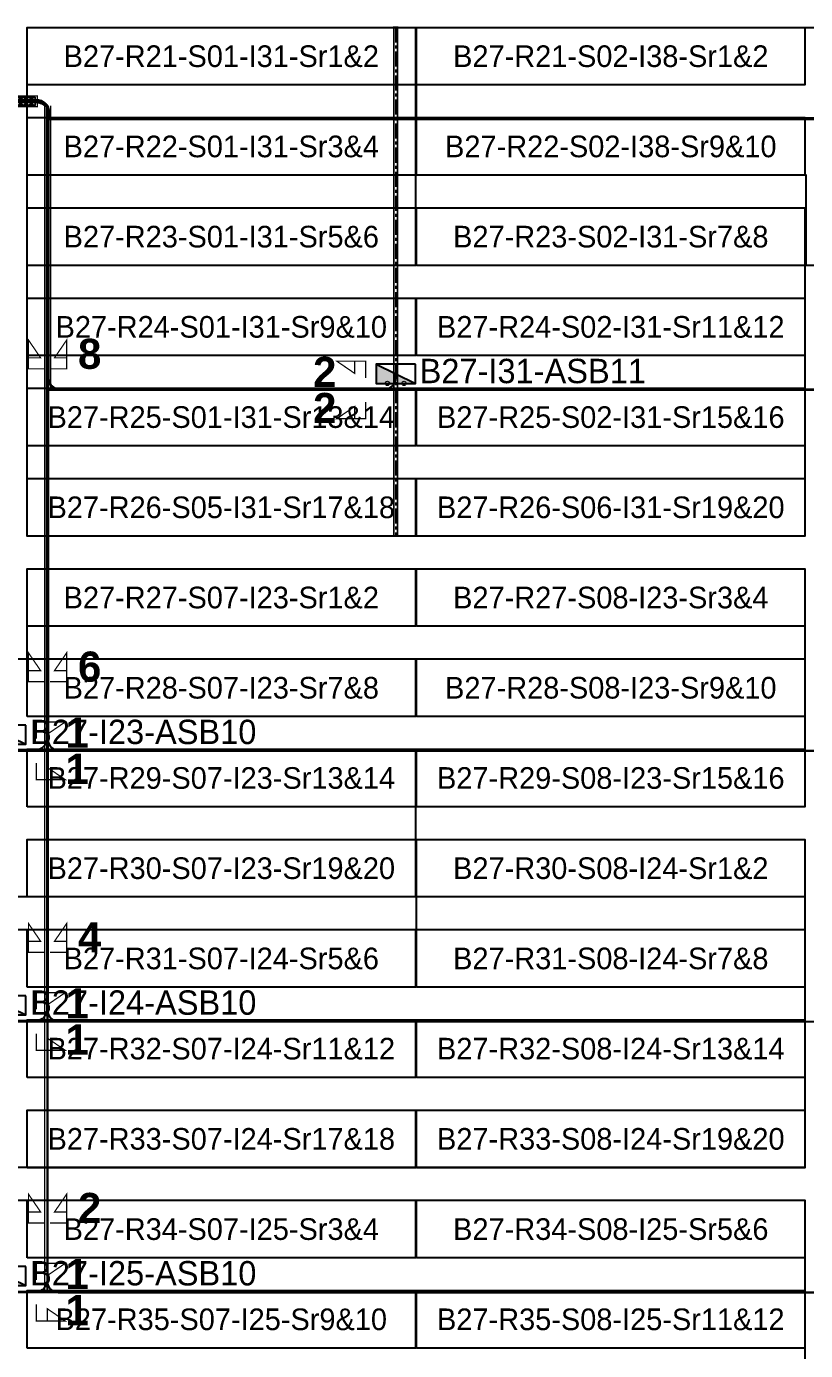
# Model space of a CAD drawing. Header units: metres. Extents: x 528964 to 529320, y 2673702 to 2674119.
# Drawn here: x 529157.9 to 529222.7, y 2673851.6 to 2673961.7 of the extents above; entities that cross this region are included whole.
import ezdxf
from ezdxf.enums import TextEntityAlignment as Align

# ---------------------------------------------------------------- set-up
doc = ezdxf.new("R2010")
doc.units = ezdxf.units.M
doc.linetypes.add('CENTER', pattern=[2, 1.25, -0.25, 0.25, -0.25])
for name, color, linetype in [('300mm Hume Pipe', 74, 'Continuous'), ('DC Trench BL-27', 40, 'Continuous'), ('E-Inverter Grouping', 2, 'Continuous'), ('Excavation', 7, 'Continuous'), ('Inverter Block-27', 7, 'Continuous'), ('LT Cable(AG) INV to LT Panel BL-27', 2, 'Continuous'), ('Messenger Wire Exc Link', 7, 'Continuous'), ('Messenger Wire-Block-27 (Master Path)', 30, 'Continuous'), ('Messenger Wire-Block-27 (MW Path)', 191, 'Continuous'), ('MMS Table Block-27', 8, 'Continuous'), ('Plan Line - DC BL-27', 40, 'Continuous'), ('Section Marking BL-27', 2, 'Continuous'), ('Trench (AC)-BL16', 14, 'Continuous')]:
    doc.layers.add(name, color=color, linetype=linetype)
doc.layers.add('PILE', color=1, linetype='Continuous', lineweight=15)
doc.styles.add('BoldTextStyle', font='arialbd.ttf')
doc.styles.get("Standard").update_dxf_attribs({"font": 'Adani Regular.ttf'})

# ---------------------------------------------------------------- blocks, each defined once
blk = doc.blocks.new('MMS Table (32.292 x 4.788)')
at = {"color": 0}
blk.add_lwpolyline([(0, -0.002), (0, 4.786), (32.292, 4.786), (32.292, -0.002)], close=True, dxfattribs=at)
at = {"color": 7}
blk.add_attdef('ID1', text='', height=1.8, dxfattribs=at).set_placement((16.146, 2.392), align=Align.MIDDLE_CENTER)
blk = doc.blocks.new('Inverter Block')
h = blk.add_hatch(color=0)
h.dxf.hatch_style = 1
h.paths.add_polyline_path([(-1.456, 2.269), (-1.456, 0.846), (1.456, 0.846)])
at = {"color": 0}
blk.add_lwpolyline([(1.456, 2.269), (-1.456, 2.269), (-1.456, 0.846), (1.456, 0.846)], close=True, dxfattribs=at)
blk.add_lwpolyline([(-1.456, 2.269), (1.456, 0.846)], dxfattribs=at)
at = {"layer": 'PILE'}
for centre in [(-0.613, 0.846), (0.613, 0.846)]:
    blk.add_circle(centre, 0.156, dxfattribs=at)
at = {"color": 7}
blk.add_attdef('ID', (-1.456, 3.006), '', height=1.8, dxfattribs=at)

msp = doc.modelspace()

# ---------------------------------------------------------------- hatches: boundary and pattern name
at = {"layer": '300mm Hume Pipe'}
h = msp.add_hatch(dxfattribs=at)
h.set_pattern_fill('ANSI37', color=74, scale=0.1)
h.set_pattern_definition([(45, (-819.6, 300), (-0.224506403027, 0.224506403027), []), (135, (-819.6, 300), (-0.224506403027, -0.224506403027), [])])
edge = h.paths.add_edge_path(flags=17)
edge.add_line((529158.62, 2673955.08), (529117.95, 2673955.08))
edge.add_arc((529117.95, 2673954.18), 0.9, 90, 180)
edge.add_line((529117.05, 2673954.18), (529117.05, 2673948.2))
edge.add_line((529117.05, 2673948.2), (529116.75, 2673948.2))
edge.add_line((529116.75, 2673948.2), (529116.75, 2673954.48))
edge.add_arc((529117.65, 2673954.48), 0.9, 90, 180, ccw=False)
edge.add_line((529117.65, 2673955.38), (529158.62, 2673955.38))
edge.add_line((529158.62, 2673955.38), (529158.62, 2673955.08))
edge = h.paths.add_edge_path()
edge.add_line((529158.62, 2673955.78), (529158.62, 2673955.48))
edge.add_line((529158.62, 2673955.48), (529117.57, 2673955.48))
edge.add_arc((529117.57, 2673954.58), 0.9, 90, 180)
edge.add_line((529116.67, 2673954.58), (529116.67, 2673948.2))
edge.add_line((529116.67, 2673948.2), (529116.37, 2673948.2))
edge.add_line((529116.37, 2673948.2), (529116.37, 2673954.88))
edge.add_arc((529117.27, 2673954.88), 0.9, 90, 180, ccw=False)
edge.add_line((529117.27, 2673955.78), (529158.62, 2673955.78))

# ---------------------------------------------------------------- linework, layer by layer
at = {"layer": '300mm Hume Pipe', "color": 74}
for points in [[(529158.62, 2673955.78), (529158.62, 2673955.48), (529117.57, 2673955.48, 0.414214), (529116.67, 2673954.58), (529116.67, 2673948.2), (529116.37, 2673948.2), (529116.37, 2673954.88, -0.414214), (529117.27, 2673955.78)], [(529158.62, 2673955.08), (529117.95, 2673955.08, 0.414214), (529117.05, 2673954.18), (529117.05, 2673948.2), (529116.75, 2673948.2), (529116.75, 2673954.48, -0.414214), (529117.65, 2673955.38), (529158.62, 2673955.38)]]:
    msp.add_lwpolyline(points, format="xyb", close=True, dxfattribs=at)
at = {"layer": 'DC Trench BL-27', "color": 40, "const_width": 0.15}
msp.add_lwpolyline([(529188.74, 2673961.58), (529188.44, 2673961.58), (529188.44, 2673919.29), (529188.74, 2673919.29)], close=True, dxfattribs=at)
at = {"layer": 'E-Inverter Grouping', "color": 3}
for points in [[(529190.23, 2673946.58), (529222.62, 2673946.58), (529222.62, 2673919.29), (529157.94, 2673919.29), (529157.94, 2673961.58), (529190.23, 2673961.58)], [(529222.62, 2673916.58), (529222.62, 2673896.79), (529190.23, 2673896.79), (529190.23, 2673889.29), (529125.54, 2673889.29), (529125.54, 2673909.08), (529157.94, 2673909.08), (529157.94, 2673916.58)], [(529222.62, 2673866.79), (529125.54, 2673866.79), (529125.54, 2673886.58), (529190.33, 2673886.58), (529190.33, 2673894.08), (529222.62, 2673894.08)]]:
    msp.add_lwpolyline(points, close=True, dxfattribs=at)
at = {"layer": 'E-Inverter Grouping'}
for points in [[(529319.8, 2673941.79), (529222.72, 2673941.79), (529222.72, 2673949.29), (529190.33, 2673949.29), (529190.33, 2673961.58), (529319.8, 2673961.58)], [(529222.62, 2673836.79), (529157.94, 2673836.79), (529157.94, 2673844.29), (529125.54, 2673844.29), (529125.54, 2673864.08), (529222.62, 2673864.08)]]:
    msp.add_lwpolyline(points, close=True, dxfattribs=at)
at = {"layer": 'Excavation', "const_width": 0.1}
msp.add_lwpolyline([(529116.73, 2673946.95), (529116.73, 2673955.43), (529158.97, 2673955.43)], dxfattribs=at)
at = {"layer": 'LT Cable(AG) INV to LT Panel BL-27', "color": 5}
for points in [[(529117.22, 2673946.2, -0.320888), (529116.61, 2673947.05), (529116.61, 2673954.65, -0.414214), (529117.51, 2673955.55), (529158.78, 2673955.55, -0.124089), (529159.2, 2673955.44), (529159.28, 2673955.4, -0.275941), (529159.75, 2673954.6), (529159.75, 2673954.05), (529252.47, 2673954.05, 0.414214), (529253.37, 2673954.95), (529253.37, 2673955.19)], [(529119.29, 2673946.17), (529117.54, 2673946.17, -0.414214), (529116.64, 2673947.07), (529116.64, 2673954.62, -0.414214), (529117.54, 2673955.52), (529158.77, 2673955.52, -0.124089), (529159.2, 2673955.41), (529159.26, 2673955.38, -0.275941), (529159.73, 2673954.59), (529159.73, 2673932.42, 0.414214), (529160.63, 2673931.52), (529187.69, 2673931.52, 0.414214), (529188.59, 2673932.42), (529188.59, 2673932.69)], [(529119.29, 2673946.2), (529117.56, 2673946.2, -0.414214), (529116.66, 2673947.1), (529116.66, 2673954.6, -0.414214), (529117.56, 2673955.5), (529158.76, 2673955.5, -0.124089), (529159.19, 2673955.39), (529159.23, 2673955.37, -0.275941), (529159.7, 2673954.57), (529159.7, 2673932.4, 0.414214), (529160.6, 2673931.5), (529252.47, 2673931.5, 0.414214), (529253.37, 2673932.4), (529253.37, 2673932.69)], [(529119.29, 2673946.22), (529117.59, 2673946.22, -0.414214), (529116.69, 2673947.12), (529116.69, 2673954.57, -0.414214), (529117.59, 2673955.47), (529158.76, 2673955.47, -0.124089), (529159.18, 2673955.36), (529159.21, 2673955.35, -0.275941), (529159.68, 2673954.56), (529159.68, 2673902.37, 0.414214), (529160.58, 2673901.47), (529252.47, 2673901.47, 0.414214), (529253.37, 2673902.37), (529253.37, 2673902.69)], [(529119.29, 2673946.25), (529117.61, 2673946.25, -0.414214), (529116.71, 2673947.15), (529116.71, 2673954.55, -0.414214), (529117.61, 2673955.45), (529158.75, 2673955.45, -0.124089), (529159.18, 2673955.34), (529159.18, 2673955.34, -0.275941), (529159.65, 2673954.54), (529159.65, 2673879.85, 0.414214), (529160.55, 2673878.95), (529252.47, 2673878.95, 0.414214), (529253.37, 2673879.85), (529253.37, 2673880.19)], [(529121.23, 2673946.27), (529117.64, 2673946.27, -0.414214), (529116.74, 2673947.17), (529116.74, 2673954.52, -0.414214), (529117.64, 2673955.42), (529158.74, 2673955.42, -0.124089), (529159.17, 2673955.31), (529159.63, 2673955.07), (529159.63, 2673857.32, 0.414214), (529160.53, 2673856.42), (529252.47, 2673856.42, 0.414214), (529253.37, 2673857.32), (529253.37, 2673857.69)], [(529121.23, 2673946.3), (529117.66, 2673946.3, -0.414214), (529116.76, 2673947.2), (529116.76, 2673954.5, -0.414214), (529117.66, 2673955.4), (529158.74, 2673955.4, -0.124089), (529159.16, 2673955.29), (529159.6, 2673955.05), (529159.6, 2673857.37, -0.414214), (529158.7, 2673856.47), (529157.1, 2673856.47, -0.414214), (529156.2, 2673857.37), (529156.2, 2673857.69)], [(529121.23, 2673946.32), (529117.69, 2673946.32, -0.414214), (529116.79, 2673947.22), (529116.79, 2673954.47, -0.414214), (529117.69, 2673955.37), (529158.73, 2673955.37, -0.124089), (529159.16, 2673955.26), (529159.58, 2673955.04), (529159.58, 2673879.9, -0.414214), (529158.68, 2673879), (529157.1, 2673879, -0.414214), (529156.2, 2673879.9), (529156.2, 2673880.19)], [(529121.23, 2673946.35), (529117.71, 2673946.35, -0.414214), (529116.81, 2673947.25), (529116.81, 2673954.45, -0.414214), (529117.71, 2673955.35), (529158.72, 2673955.35, -0.124089), (529159.15, 2673955.24), (529159.55, 2673955.02), (529159.55, 2673902.42, -0.414214), (529158.65, 2673901.52), (529157.1, 2673901.52, -0.414214), (529156.2, 2673902.42), (529156.2, 2673902.69)]]:
    msp.add_lwpolyline(points, format="xyb", dxfattribs=at)
at = {"layer": 'Messenger Wire Exc Link'}
msp.add_lwpolyline([(529159.64, 2673955.07), (529158.97, 2673955.43)], dxfattribs=at)
at = {"layer": 'Messenger Wire-Block-27 (Master Path)'}
for points in [[(529159.64, 2673856.44), (529159.64, 2673955.07)], [(529159.64, 2673953.94), (529255.01, 2673953.94)], [(529159.64, 2673931.44), (529255.01, 2673931.44)], [(529154.56, 2673901.44), (529255.01, 2673901.44)], [(529154.56, 2673878.94), (529255.01, 2673878.94)], [(529154.56, 2673856.44), (529255.01, 2673856.44)]]:
    msp.add_lwpolyline(points, dxfattribs=at)
at = {"layer": 'Messenger Wire-Block-27 (MW Path)', "const_width": 0.1}
for points in [[(529159.39, 2673856.44), (529159.39, 2673955.07)], [(529159.89, 2673931.44), (529159.89, 2673955.07)], [(529159.64, 2673953.94), (529255.01, 2673953.94)], [(529159.64, 2673931.44), (529255.01, 2673931.44)], [(529154.56, 2673901.44), (529255.01, 2673901.44)], [(529154.56, 2673878.94), (529255.01, 2673878.94)], [(529154.56, 2673856.44), (529255.01, 2673856.44)]]:
    msp.add_lwpolyline(points, dxfattribs=at)
at = {"layer": 'Plan Line - DC BL-27', "color": 6, "linetype": 'CENTER'}
msp.add_lwpolyline([(529188.59, 2673961.58), (529188.59, 2673919.29)], dxfattribs=at)
at = {"layer": 'Section Marking BL-27', "color": 94, "lineweight": 35, "true_color": 0x00a500, "const_width": 0.1}
for points in [[(529159.44, 2673933.19), (529158.05, 2673933.19), (529158.05, 2673935.59), (529159.06, 2673934.11), (529158.05, 2673934.11)], [(529159.84, 2673933.19), (529161.23, 2673933.19), (529161.23, 2673935.59), (529160.22, 2673934.11), (529161.23, 2673934.11)], [(529186.09, 2673932.44), (529186.09, 2673933.83), (529183.69, 2673933.83), (529185.17, 2673932.82), (529185.17, 2673933.83)], [(529186.09, 2673930.44), (529186.09, 2673929.05), (529183.69, 2673929.05), (529185.17, 2673930.06), (529185.17, 2673929.05)], [(529159.44, 2673907.19), (529158.05, 2673907.19), (529158.05, 2673909.59), (529159.06, 2673908.11), (529158.05, 2673908.11)], [(529159.84, 2673907.19), (529161.23, 2673907.19), (529161.23, 2673909.59), (529160.22, 2673908.11), (529161.23, 2673908.11)], [(529158.7, 2673902.44), (529158.7, 2673903.83), (529161.1, 2673903.83), (529159.62, 2673902.82), (529159.62, 2673903.83)], [(529158.7, 2673900.44), (529158.7, 2673899.05), (529161.1, 2673899.05), (529159.62, 2673900.06), (529159.62, 2673899.05)], [(529159.44, 2673884.69), (529158.05, 2673884.69), (529158.05, 2673887.09), (529159.06, 2673885.61), (529158.05, 2673885.61)], [(529159.84, 2673884.69), (529161.23, 2673884.69), (529161.23, 2673887.09), (529160.22, 2673885.61), (529161.23, 2673885.61)], [(529158.7, 2673879.94), (529158.7, 2673881.33), (529161.1, 2673881.33), (529159.62, 2673880.32), (529159.62, 2673881.33)], [(529158.7, 2673877.94), (529158.7, 2673876.55), (529161.1, 2673876.55), (529159.62, 2673877.56), (529159.62, 2673876.55)], [(529159.44, 2673862.19), (529158.05, 2673862.19), (529158.05, 2673864.59), (529159.06, 2673863.11), (529158.05, 2673863.11)], [(529159.84, 2673862.19), (529161.23, 2673862.19), (529161.23, 2673864.59), (529160.22, 2673863.11), (529161.23, 2673863.11)], [(529158.7, 2673857.44), (529158.7, 2673858.83), (529161.1, 2673858.83), (529159.62, 2673857.82), (529159.62, 2673858.83)], [(529158.7, 2673855.44), (529158.7, 2673854.05), (529161.1, 2673854.05), (529159.62, 2673855.06), (529159.62, 2673854.05)]]:
    msp.add_lwpolyline(points, dxfattribs=at)
at = {"layer": 'Trench (AC)-BL16'}
msp.add_lwpolyline([(529158.8, 2673955.88, 0.1, 0.1, 0), (529158.8, 2673954.98, 0.1, 0.1, 0), (529118.07, 2673954.98, 0.1, 0.1, 0.414214), (529117.17, 2673954.08, 0.1, 0.1, 0), (529117.17, 2673948.1, 0.1, 0.1, 0), (529116.27, 2673948.1, 0.1, 0.1, 0), (529116.27, 2673954.98, 0.1, 0.1, -0.414214), (529117.17, 2673955.88, 0.1, 0.1, 0)], format="xyseb", close=True, dxfattribs=at)

# ---------------------------------------------------------------- block references
at = {"layer": 'Inverter Block-27'}
ref = msp.add_blockref('Inverter Block', (529188.59, 2673931.03), dxfattribs=dict(at, xscale=1.124999999976148, yscale=1.124999999976148, zscale=1.124999999976148))
ref.add_attrib('ID', 'B27-I31-ASB11', (529190.58, 2673932), dxfattribs={"layer": '0', "color": 7, "height": 2.025})
ref = msp.add_blockref('Inverter Block', (529156.2, 2673901.03), dxfattribs=dict(at, xscale=1.124999999976148, yscale=1.124999999976148, zscale=1.124999999976148))
ref.add_attrib('ID', 'B27-I23-ASB10', (529158.19, 2673902), dxfattribs={"layer": '0', "color": 7, "height": 2.025})
ref = msp.add_blockref('Inverter Block', (529156.2, 2673878.53), dxfattribs=dict(at, xscale=1.124999999976148, yscale=1.124999999976148, zscale=1.124999999976148))
ref.add_attrib('ID', 'B27-I24-ASB10', (529158.19, 2673879.5), dxfattribs={"layer": '0', "color": 7, "height": 2.025})
ref = msp.add_blockref('Inverter Block', (529156.2, 2673856.03), dxfattribs=dict(at, xscale=1.124999999976148, yscale=1.124999999976148, zscale=1.124999999976148))
ref.add_attrib('ID', 'B27-I25-ASB10', (529158.19, 2673857), dxfattribs={"layer": '0', "color": 7, "height": 2.025})
at = {"layer": 'MMS Table Block-27'}
for p, values in [((529157.94, 2673956.79), {'ID1': 'B27-R21-S01-I31-Sr1&2'}), ((529190.33, 2673956.79), {'ID1': 'B27-R21-S02-I38-Sr1&2'}), ((529157.94, 2673949.29), {'ID1': 'B27-R22-S01-I31-Sr3&4'}), ((529190.33, 2673949.29), {'ID1': 'B27-R22-S02-I38-Sr9&10'}), ((529157.94, 2673941.79), {'ID1': 'B27-R23-S01-I31-Sr5&6'}), ((529190.33, 2673941.79), {'ID1': 'B27-R23-S02-I31-Sr7&8'}), ((529157.94, 2673934.29), {'ID1': 'B27-R24-S01-I31-Sr9&10'}), ((529190.33, 2673934.29), {'ID1': 'B27-R24-S02-I31-Sr11&12'}), ((529157.94, 2673926.79), {'ID1': 'B27-R25-S01-I31-Sr13&14'}), ((529190.33, 2673926.79), {'ID1': 'B27-R25-S02-I31-Sr15&16'}), ((529157.94, 2673919.29), {'ID1': 'B27-R26-S05-I31-Sr17&18'}), ((529190.33, 2673919.29), {'ID1': 'B27-R26-S06-I31-Sr19&20'}), ((529157.94, 2673911.79), {'ID1': 'B27-R27-S07-I23-Sr1&2'}), ((529190.33, 2673911.79), {'ID1': 'B27-R27-S08-I23-Sr3&4'}), ((529157.94, 2673904.29), {'ID1': 'B27-R28-S07-I23-Sr7&8'}), ((529190.33, 2673904.29), {'ID1': 'B27-R28-S08-I23-Sr9&10'}), ((529157.94, 2673896.79), {'ID1': 'B27-R29-S07-I23-Sr13&14'}), ((529190.33, 2673896.79), {'ID1': 'B27-R29-S08-I23-Sr15&16'}), ((529157.94, 2673889.29), {'ID1': 'B27-R30-S07-I23-Sr19&20'}), ((529190.33, 2673889.29), {'ID1': 'B27-R30-S08-I24-Sr1&2'}), ((529157.94, 2673881.79), {'ID1': 'B27-R31-S07-I24-Sr5&6'}), ((529190.33, 2673881.79), {'ID1': 'B27-R31-S08-I24-Sr7&8'}), ((529157.94, 2673874.29), {'ID1': 'B27-R32-S07-I24-Sr11&12'}), ((529190.33, 2673874.29), {'ID1': 'B27-R32-S08-I24-Sr13&14'}), ((529157.94, 2673866.79), {'ID1': 'B27-R33-S07-I24-Sr17&18'}), ((529190.33, 2673866.79), {'ID1': 'B27-R33-S08-I24-Sr19&20'}), ((529157.94, 2673859.29), {'ID1': 'B27-R34-S07-I25-Sr3&4'}), ((529190.33, 2673859.29), {'ID1': 'B27-R34-S08-I25-Sr5&6'}), ((529157.94, 2673851.79), {'ID1': 'B27-R35-S07-I25-Sr9&10'}), ((529190.33, 2673851.79), {'ID1': 'B27-R35-S08-I25-Sr11&12'})]:
    msp.add_blockref('MMS Table (32.292 x 4.788)', p, dxfattribs=at).add_auto_attribs(values)

# ---------------------------------------------------------------- texts
at = {"layer": 'Section Marking BL-27', "color": 94, "true_color": 0x00a500, "style": 'BoldTextStyle'}
for s, p in [('8', (529163.14, 2673934.44)), ('2', (529182.69, 2673932.94)), ('2', (529182.69, 2673929.94)), ('6', (529163.14, 2673908.44)), ('1', (529162.1, 2673902.94)), ('1', (529162.1, 2673899.94)), ('4', (529163.14, 2673885.94)), ('1', (529162.1, 2673880.44)), ('1', (529162.1, 2673877.44)), ('2', (529163.14, 2673863.44)), ('1', (529162.1, 2673857.94)), ('1', (529162.1, 2673854.94))]:
    msp.add_text(s, height=2.5, dxfattribs=at).set_placement(p, align=Align.MIDDLE_CENTER)

doc.saveas('drawing.dxf')
